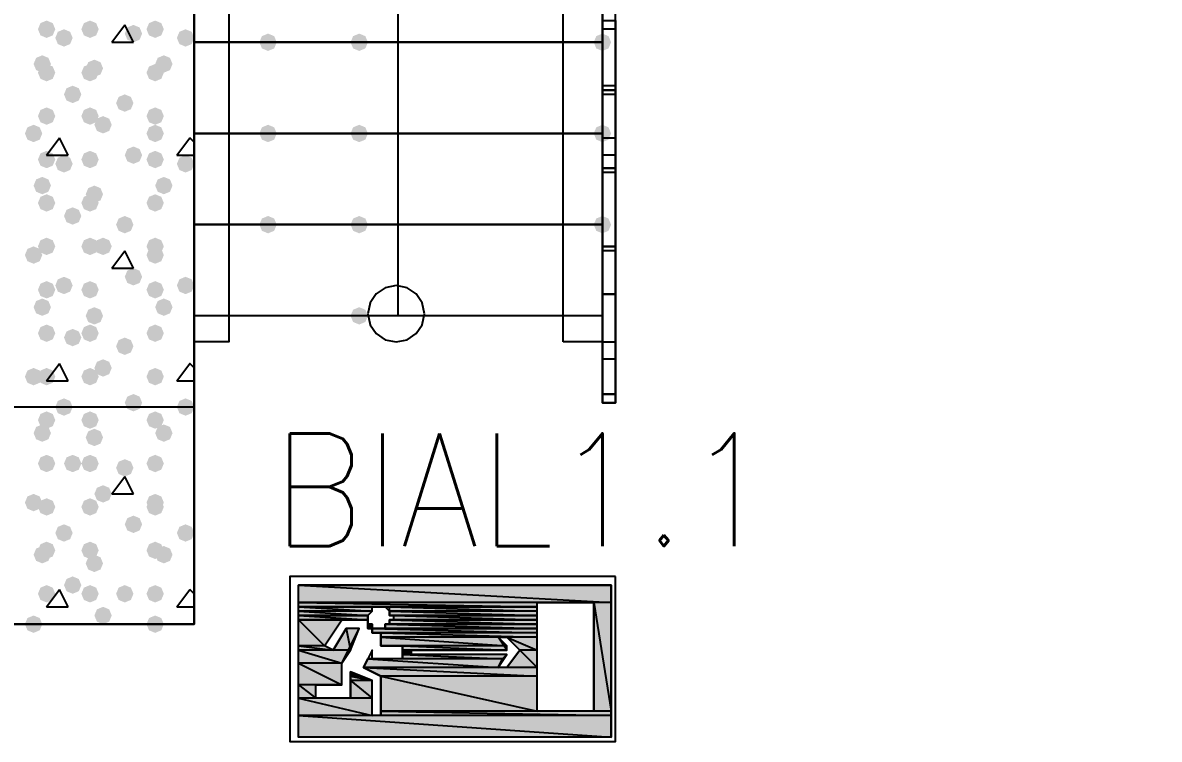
# Model space of a CAD drawing. Header units: millimetres. Extents: x 0 to 420, y 0 to 297.
# Drawn here: x 201.57 to 212.65, y 182.31 to 189.29 of the extents above; entities that cross this region are included whole.
import ezdxf

# ---------------------------------------------------------------- set-up
doc = ezdxf.new("R2010")
doc.units = ezdxf.units.MM
doc.layers.get('0').update_dxf_attribs({"linetype": 'CONTINUOUS'})
doc.styles.get("Standard").update_dxf_attribs({"font": 'STANDARD'})

msp = doc.modelspace()

# ---------------------------------------------------------------- hatches: boundary and pattern name
at = {"true_color": 0x000008}
for points in [[(201.887667, 189.23), (201.862796, 189.170204), (201.803, 189.145333), (201.743204, 189.170204), (201.718333, 189.23), (201.743204, 189.289796), (201.803, 189.314667), (201.862796, 189.289796)], [(202.311, 189.23), (202.286129, 189.170204), (202.226333, 189.145333), (202.166538, 189.170204), (202.141667, 189.23), (202.166537, 189.289796), (202.226333, 189.314667), (202.286129, 189.289796)], [(202.734333, 189.187667), (202.709463, 189.127871), (202.649667, 189.103), (202.589871, 189.127871), (202.565, 189.187667), (202.589871, 189.247462), (202.649667, 189.272333), (202.709462, 189.247463)], [(202.946, 189.23), (202.921129, 189.170204), (202.861333, 189.145333), (202.801538, 189.170204), (202.776667, 189.23), (202.801537, 189.289796), (202.861333, 189.314667), (202.921129, 189.289796)], [(202.057, 189.145333), (202.032129, 189.085537), (201.972333, 189.060667), (201.912537, 189.085537), (201.887667, 189.145333), (201.912537, 189.205129), (201.972333, 189.23), (202.032129, 189.205129)], [(203.242333, 189.145333), (203.217462, 189.085537), (203.157667, 189.060667), (203.097871, 189.085537), (203.073, 189.145333), (203.097871, 189.205129), (203.157667, 189.23), (203.217462, 189.205129)], [(201.845333, 188.891333), (201.820462, 188.831537), (201.760667, 188.806667), (201.700871, 188.831537), (201.676, 188.891333), (201.700871, 188.951129), (201.760667, 188.976), (201.820462, 188.951129)], [(202.353333, 188.849), (202.328463, 188.789204), (202.268667, 188.764333), (202.208871, 188.789204), (202.184, 188.849), (202.208871, 188.908796), (202.268667, 188.933667), (202.328462, 188.908796)], [(203.030667, 188.891333), (203.005796, 188.831537), (202.946, 188.806667), (202.886204, 188.831537), (202.861333, 188.891333), (202.886204, 188.951129), (202.946, 188.976), (203.005796, 188.951129)], [(201.887667, 188.806667), (201.862796, 188.746871), (201.803, 188.722), (201.743204, 188.746871), (201.718333, 188.806667), (201.743204, 188.866462), (201.803, 188.891333), (201.862796, 188.866463)], [(202.311, 188.806667), (202.286129, 188.746871), (202.226333, 188.722), (202.166538, 188.746871), (202.141667, 188.806667), (202.166537, 188.866462), (202.226333, 188.891333), (202.286129, 188.866463)], [(202.946, 188.806667), (202.921129, 188.746871), (202.861333, 188.722), (202.801538, 188.746871), (202.776667, 188.806667), (202.801537, 188.866462), (202.861333, 188.891333), (202.921129, 188.866463)], [(202.141667, 188.595), (202.116796, 188.535204), (202.057, 188.510333), (201.997204, 188.535204), (201.972333, 188.595), (201.997204, 188.654796), (202.057, 188.679667), (202.116796, 188.654796)], [(202.649667, 188.510333), (202.624796, 188.450537), (202.565, 188.425667), (202.505204, 188.450537), (202.480333, 188.510333), (202.505204, 188.570129), (202.565, 188.595), (202.624796, 188.570129)], [(201.887667, 188.383333), (201.862796, 188.323537), (201.803, 188.298667), (201.743204, 188.323537), (201.718333, 188.383333), (201.743204, 188.443129), (201.803, 188.468), (201.862796, 188.443129)], [(202.311, 188.383333), (202.286129, 188.323537), (202.226333, 188.298667), (202.166538, 188.323537), (202.141667, 188.383333), (202.166537, 188.443129), (202.226333, 188.468), (202.286129, 188.443129)], [(202.438, 188.298667), (202.413129, 188.238871), (202.353333, 188.214), (202.293538, 188.238871), (202.268667, 188.298667), (202.293537, 188.358462), (202.353333, 188.383333), (202.413129, 188.358463)], [(202.946, 188.383333), (202.921129, 188.323537), (202.861333, 188.298667), (202.801538, 188.323537), (202.776667, 188.383333), (202.801537, 188.443129), (202.861333, 188.468), (202.921129, 188.443129)], [(201.760667, 188.214), (201.735796, 188.154204), (201.676, 188.129333), (201.616204, 188.154204), (201.591333, 188.214), (201.616204, 188.273796), (201.676, 188.298667), (201.735796, 188.273796)], [(202.946, 188.214), (202.921129, 188.154204), (202.861333, 188.129333), (202.801538, 188.154204), (202.776667, 188.214), (202.801537, 188.273796), (202.861333, 188.298667), (202.921129, 188.273796)], [(201.887667, 187.96), (201.862796, 187.900204), (201.803, 187.875333), (201.743204, 187.900204), (201.718333, 187.96), (201.743204, 188.019796), (201.803, 188.044667), (201.862796, 188.019796)], [(202.311, 187.96), (202.286129, 187.900204), (202.226333, 187.875333), (202.166538, 187.900204), (202.141667, 187.96), (202.166537, 188.019796), (202.226333, 188.044667), (202.286129, 188.019796)], [(202.734333, 188.002333), (202.709463, 187.942537), (202.649667, 187.917667), (202.589871, 187.942537), (202.565, 188.002333), (202.589871, 188.062129), (202.649667, 188.087), (202.709462, 188.062129)], [(202.946, 187.96), (202.921129, 187.900204), (202.861333, 187.875333), (202.801538, 187.900204), (202.776667, 187.96), (202.801537, 188.019796), (202.861333, 188.044667), (202.921129, 188.019796)], [(202.057, 187.917667), (202.032129, 187.857871), (201.972333, 187.833), (201.912537, 187.857871), (201.887667, 187.917667), (201.912537, 187.977462), (201.972333, 188.002333), (202.032129, 187.977463)], [(203.242333, 187.917667), (203.217462, 187.857871), (203.157667, 187.833), (203.097871, 187.857871), (203.073, 187.917667), (203.097871, 187.977462), (203.157667, 188.002333), (203.217462, 187.977463)], [(201.845333, 187.706), (201.820462, 187.646204), (201.760667, 187.621333), (201.700871, 187.646204), (201.676, 187.706), (201.700871, 187.765796), (201.760667, 187.790667), (201.820462, 187.765796)], [(203.030667, 187.706), (203.005796, 187.646204), (202.946, 187.621333), (202.886204, 187.646204), (202.861333, 187.706), (202.886204, 187.765796), (202.946, 187.790667), (203.005796, 187.765796)], [(201.887667, 187.536667), (201.862796, 187.476871), (201.803, 187.452), (201.743204, 187.476871), (201.718333, 187.536667), (201.743204, 187.596462), (201.803, 187.621333), (201.862796, 187.596463)], [(202.311, 187.536667), (202.286129, 187.476871), (202.226333, 187.452), (202.166538, 187.476871), (202.141667, 187.536667), (202.166537, 187.596462), (202.226333, 187.621333), (202.286129, 187.596463)], [(202.353333, 187.621333), (202.328463, 187.561537), (202.268667, 187.536667), (202.208871, 187.561537), (202.184, 187.621333), (202.208871, 187.681129), (202.268667, 187.706), (202.328462, 187.681129)], [(202.946, 187.536667), (202.921129, 187.476871), (202.861333, 187.452), (202.801538, 187.476871), (202.776667, 187.536667), (202.801537, 187.596462), (202.861333, 187.621333), (202.921129, 187.596463)], [(202.141667, 187.409667), (202.116796, 187.349871), (202.057, 187.325), (201.997204, 187.349871), (201.972333, 187.409667), (201.997204, 187.469462), (202.057, 187.494333), (202.116796, 187.469463)], [(202.649667, 187.325), (202.624796, 187.265204), (202.565, 187.240333), (202.505204, 187.265204), (202.480333, 187.325), (202.505204, 187.384796), (202.565, 187.409667), (202.624796, 187.384796)], [(201.887667, 187.113333), (201.862796, 187.053537), (201.803, 187.028667), (201.743204, 187.053537), (201.718333, 187.113333), (201.743204, 187.173129), (201.803, 187.198), (201.862796, 187.173129)], [(202.311, 187.113333), (202.286129, 187.053537), (202.226333, 187.028667), (202.166538, 187.053537), (202.141667, 187.113333), (202.166537, 187.173129), (202.226333, 187.198), (202.286129, 187.173129)], [(202.438, 187.113333), (202.413129, 187.053537), (202.353333, 187.028667), (202.293538, 187.053537), (202.268667, 187.113333), (202.293537, 187.173129), (202.353333, 187.198), (202.413129, 187.173129)], [(202.946, 187.113333), (202.921129, 187.053537), (202.861333, 187.028667), (202.801538, 187.053537), (202.776667, 187.113333), (202.801537, 187.173129), (202.861333, 187.198), (202.921129, 187.173129)], [(201.760667, 187.028667), (201.735796, 186.968871), (201.676, 186.944), (201.616204, 186.968871), (201.591333, 187.028667), (201.616204, 187.088462), (201.676, 187.113333), (201.735796, 187.088463)], [(202.946, 187.028667), (202.921129, 186.968871), (202.861333, 186.944), (202.801538, 186.968871), (202.776667, 187.028667), (202.801537, 187.088462), (202.861333, 187.113333), (202.921129, 187.088463)], [(202.734333, 186.817), (202.709463, 186.757204), (202.649667, 186.732333), (202.589871, 186.757204), (202.565, 186.817), (202.589871, 186.876796), (202.649667, 186.901667), (202.709462, 186.876796)], [(201.887667, 186.69), (201.862796, 186.630204), (201.803, 186.605333), (201.743204, 186.630204), (201.718333, 186.69), (201.743204, 186.749796), (201.803, 186.774667), (201.862796, 186.749796)], [(202.057, 186.732333), (202.032129, 186.672537), (201.972333, 186.647667), (201.912537, 186.672537), (201.887667, 186.732333), (201.912537, 186.792129), (201.972333, 186.817), (202.032129, 186.792129)], [(202.311, 186.69), (202.286129, 186.630204), (202.226333, 186.605333), (202.166538, 186.630204), (202.141667, 186.69), (202.166537, 186.749796), (202.226333, 186.774667), (202.286129, 186.749796)], [(202.946, 186.69), (202.921129, 186.630204), (202.861333, 186.605333), (202.801538, 186.630204), (202.776667, 186.69), (202.801537, 186.749796), (202.861333, 186.774667), (202.921129, 186.749796)], [(203.242333, 186.732333), (203.217462, 186.672537), (203.157667, 186.647667), (203.097871, 186.672537), (203.073, 186.732333), (203.097871, 186.792129), (203.157667, 186.817), (203.217462, 186.792129)], [(201.845333, 186.520667), (201.820462, 186.460871), (201.760667, 186.436), (201.700871, 186.460871), (201.676, 186.520667), (201.700871, 186.580462), (201.760667, 186.605333), (201.820462, 186.580463)], [(203.030667, 186.520667), (203.005796, 186.460871), (202.946, 186.436), (202.886204, 186.460871), (202.861333, 186.520667), (202.886204, 186.580462), (202.946, 186.605333), (203.005796, 186.580463)], [(202.353333, 186.436), (202.328463, 186.376204), (202.268667, 186.351333), (202.208871, 186.376204), (202.184, 186.436), (202.208871, 186.495796), (202.268667, 186.520667), (202.328462, 186.495796)], [(201.887667, 186.266667), (201.862796, 186.206871), (201.803, 186.182), (201.743204, 186.206871), (201.718333, 186.266667), (201.743204, 186.326462), (201.803, 186.351333), (201.862796, 186.326463)], [(202.141667, 186.224333), (202.116796, 186.164537), (202.057, 186.139667), (201.997204, 186.164537), (201.972333, 186.224333), (201.997204, 186.284129), (202.057, 186.309), (202.116796, 186.284129)], [(202.311, 186.266667), (202.286129, 186.206871), (202.226333, 186.182), (202.166538, 186.206871), (202.141667, 186.266667), (202.166537, 186.326462), (202.226333, 186.351333), (202.286129, 186.326463)], [(202.946, 186.266667), (202.921129, 186.206871), (202.861333, 186.182), (202.801538, 186.206871), (202.776667, 186.266667), (202.801537, 186.326462), (202.861333, 186.351333), (202.921129, 186.326463)], [(202.649667, 186.139667), (202.624796, 186.079871), (202.565, 186.055), (202.505204, 186.079871), (202.480333, 186.139667), (202.505204, 186.199462), (202.565, 186.224333), (202.624796, 186.199463)], [(202.438, 185.928), (202.413129, 185.868204), (202.353333, 185.843333), (202.293538, 185.868204), (202.268667, 185.928), (202.293537, 185.987796), (202.353333, 186.012667), (202.413129, 185.987796)], [(201.760667, 185.843333), (201.735796, 185.783537), (201.676, 185.758667), (201.616204, 185.783537), (201.591333, 185.843333), (201.616204, 185.903129), (201.676, 185.928), (201.735796, 185.903129)], [(201.887667, 185.843333), (201.862796, 185.783537), (201.803, 185.758667), (201.743204, 185.783537), (201.718333, 185.843333), (201.743204, 185.903129), (201.803, 185.928), (201.862796, 185.903129)], [(202.311, 185.843333), (202.286129, 185.783537), (202.226333, 185.758667), (202.166538, 185.783537), (202.141667, 185.843333), (202.166537, 185.903129), (202.226333, 185.928), (202.286129, 185.903129)], [(202.946, 185.843333), (202.921129, 185.783537), (202.861333, 185.758667), (202.801538, 185.783537), (202.776667, 185.843333), (202.801537, 185.903129), (202.861333, 185.928), (202.921129, 185.903129)], [(202.946, 185.843333), (202.921129, 185.783537), (202.861333, 185.758667), (202.801538, 185.783537), (202.776667, 185.843333), (202.801537, 185.903129), (202.861333, 185.928), (202.921129, 185.903129)], [(202.734333, 185.589333), (202.709463, 185.529538), (202.649667, 185.504667), (202.589871, 185.529538), (202.565, 185.589333), (202.589871, 185.649129), (202.649667, 185.674), (202.709462, 185.649129)]]:
    msp.add_hatch(color=0, dxfattribs=at).paths.add_polyline_path(points, flags=0)
at = {"true_color": 0x0000fe}
for points in [[(204.046667, 189.103), (204.021796, 189.043204), (203.962, 189.018333), (203.902204, 189.043204), (203.877333, 189.103), (203.902204, 189.162796), (203.962, 189.187667), (204.021796, 189.162796)], [(204.935667, 189.103), (204.910796, 189.043204), (204.851, 189.018333), (204.791204, 189.043204), (204.766333, 189.103), (204.791204, 189.162796), (204.851, 189.187667), (204.910796, 189.162796)], [(207.306333, 189.103), (207.281462, 189.043204), (207.221667, 189.018333), (207.161871, 189.043204), (207.137, 189.103), (207.161871, 189.162796), (207.221667, 189.187667), (207.281462, 189.162796)], [(204.046667, 188.214), (204.021796, 188.154204), (203.962, 188.129333), (203.902204, 188.154204), (203.877333, 188.214), (203.902204, 188.273796), (203.962, 188.298667), (204.021796, 188.273796)], [(204.935667, 188.214), (204.910796, 188.154204), (204.851, 188.129333), (204.791204, 188.154204), (204.766333, 188.214), (204.791204, 188.273796), (204.851, 188.298667), (204.910796, 188.273796)], [(207.306333, 188.214), (207.281462, 188.154204), (207.221667, 188.129333), (207.161871, 188.154204), (207.137, 188.214), (207.161871, 188.273796), (207.221667, 188.298667), (207.281462, 188.273796)], [(204.046667, 187.325), (204.021796, 187.265204), (203.962, 187.240333), (203.902204, 187.265204), (203.877333, 187.325), (203.902204, 187.384796), (203.962, 187.409667), (204.021796, 187.384796)], [(204.935667, 187.325), (204.910796, 187.265204), (204.851, 187.240333), (204.791204, 187.265204), (204.766333, 187.325), (204.791204, 187.384796), (204.851, 187.409667), (204.910796, 187.384796)], [(207.306333, 187.325), (207.281462, 187.265204), (207.221667, 187.240333), (207.161871, 187.265204), (207.137, 187.325), (207.161871, 187.384796), (207.221667, 187.409667), (207.281462, 187.384796)], [(204.935667, 186.436), (204.910796, 186.376204), (204.851, 186.351333), (204.791204, 186.376204), (204.766333, 186.436), (204.791204, 186.495796), (204.851, 186.520667), (204.910796, 186.495796)]]:
    msp.add_hatch(color=0, dxfattribs=at).paths.add_polyline_path(points, flags=0)
at = {"true_color": 0x000007}
for points in [[(202.057, 185.547), (202.032129, 185.487204), (201.972333, 185.462333), (201.912537, 185.487204), (201.887667, 185.547), (201.912537, 185.606796), (201.972333, 185.631667), (202.032129, 185.606796)], [(203.242333, 185.547), (203.217462, 185.487204), (203.157667, 185.462333), (203.097871, 185.487204), (203.073, 185.547), (203.097871, 185.606796), (203.157667, 185.631667), (203.217462, 185.606796)], [(201.887667, 185.42), (201.862796, 185.360204), (201.803, 185.335333), (201.743204, 185.360204), (201.718333, 185.42), (201.743204, 185.479796), (201.803, 185.504667), (201.862796, 185.479796)], [(202.311, 185.42), (202.286129, 185.360204), (202.226333, 185.335333), (202.166538, 185.360204), (202.141667, 185.42), (202.166537, 185.479796), (202.226333, 185.504667), (202.286129, 185.479796)], [(202.946, 185.42), (202.921129, 185.360204), (202.861333, 185.335333), (202.801538, 185.360204), (202.776667, 185.42), (202.801537, 185.479796), (202.861333, 185.504667), (202.921129, 185.479796)], [(201.845333, 185.293), (201.820462, 185.233204), (201.760667, 185.208333), (201.700871, 185.233204), (201.676, 185.293), (201.700871, 185.352796), (201.760667, 185.377667), (201.820462, 185.352796)], [(202.353333, 185.250667), (202.328463, 185.190871), (202.268667, 185.166), (202.208871, 185.190871), (202.184, 185.250667), (202.208871, 185.310462), (202.268667, 185.335333), (202.328462, 185.310463)], [(203.030667, 185.293), (203.005796, 185.233204), (202.946, 185.208333), (202.886204, 185.233204), (202.861333, 185.293), (202.886204, 185.352796), (202.946, 185.377667), (203.005796, 185.352796)], [(201.887667, 184.996667), (201.862796, 184.936871), (201.803, 184.912), (201.743204, 184.936871), (201.718333, 184.996667), (201.743204, 185.056462), (201.803, 185.081333), (201.862796, 185.056463)], [(202.141667, 184.996667), (202.116796, 184.936871), (202.057, 184.912), (201.997204, 184.936871), (201.972333, 184.996667), (201.997204, 185.056462), (202.057, 185.081333), (202.116796, 185.056463)], [(202.311, 184.996667), (202.286129, 184.936871), (202.226333, 184.912), (202.166538, 184.936871), (202.141667, 184.996667), (202.166537, 185.056462), (202.226333, 185.081333), (202.286129, 185.056463)], [(202.946, 184.996667), (202.921129, 184.936871), (202.861333, 184.912), (202.801538, 184.936871), (202.776667, 184.996667), (202.801537, 185.056462), (202.861333, 185.081333), (202.921129, 185.056463)], [(202.649667, 184.954333), (202.624796, 184.894537), (202.565, 184.869667), (202.505204, 184.894537), (202.480333, 184.954333), (202.505204, 185.014129), (202.565, 185.039), (202.624796, 185.014129)], [(202.438, 184.700333), (202.413129, 184.640537), (202.353333, 184.615667), (202.293538, 184.640537), (202.268667, 184.700333), (202.293537, 184.760129), (202.353333, 184.785), (202.413129, 184.760129)], [(201.760667, 184.615667), (201.735796, 184.555871), (201.676, 184.531), (201.616204, 184.555871), (201.591333, 184.615667), (201.616204, 184.675462), (201.676, 184.700333), (201.735796, 184.675463)], [(201.887667, 184.573333), (201.862796, 184.513537), (201.803, 184.488667), (201.743204, 184.513537), (201.718333, 184.573333), (201.743204, 184.633129), (201.803, 184.658), (201.862796, 184.633129)], [(202.311, 184.573333), (202.286129, 184.513537), (202.226333, 184.488667), (202.166538, 184.513537), (202.141667, 184.573333), (202.166537, 184.633129), (202.226333, 184.658), (202.286129, 184.633129)], [(202.946, 184.615667), (202.921129, 184.555871), (202.861333, 184.531), (202.801538, 184.555871), (202.776667, 184.615667), (202.801537, 184.675462), (202.861333, 184.700333), (202.921129, 184.675463)], [(202.946, 184.573333), (202.921129, 184.513537), (202.861333, 184.488667), (202.801538, 184.513537), (202.776667, 184.573333), (202.801537, 184.633129), (202.861333, 184.658), (202.921129, 184.633129)], [(202.057, 184.319333), (202.032129, 184.259537), (201.972333, 184.234667), (201.912537, 184.259537), (201.887667, 184.319333), (201.912537, 184.379129), (201.972333, 184.404), (202.032129, 184.379129)], [(202.734333, 184.404), (202.709463, 184.344204), (202.649667, 184.319333), (202.589871, 184.344204), (202.565, 184.404), (202.589871, 184.463796), (202.649667, 184.488667), (202.709462, 184.463796)], [(203.242333, 184.319333), (203.217462, 184.259537), (203.157667, 184.234667), (203.097871, 184.259537), (203.073, 184.319333), (203.097871, 184.379129), (203.157667, 184.404), (203.217462, 184.379129)], [(201.845333, 184.107667), (201.820462, 184.047871), (201.760667, 184.023), (201.700871, 184.047871), (201.676, 184.107667), (201.700871, 184.167462), (201.760667, 184.192333), (201.820462, 184.167463)], [(201.887667, 184.15), (201.862796, 184.090204), (201.803, 184.065333), (201.743204, 184.090204), (201.718333, 184.15), (201.743204, 184.209796), (201.803, 184.234667), (201.862796, 184.209796)], [(202.311, 184.15), (202.286129, 184.090204), (202.226333, 184.065333), (202.166538, 184.090204), (202.141667, 184.15), (202.166537, 184.209796), (202.226333, 184.234667), (202.286129, 184.209796)], [(202.946, 184.15), (202.921129, 184.090204), (202.861333, 184.065333), (202.801538, 184.090204), (202.776667, 184.15), (202.801537, 184.209796), (202.861333, 184.234667), (202.921129, 184.209796)], [(203.030667, 184.107667), (203.005796, 184.047871), (202.946, 184.023), (202.886204, 184.047871), (202.861333, 184.107667), (202.886204, 184.167462), (202.946, 184.192333), (203.005796, 184.167463)], [(202.353333, 184.023), (202.328463, 183.963204), (202.268667, 183.938333), (202.208871, 183.963204), (202.184, 184.023), (202.208871, 184.082796), (202.268667, 184.107667), (202.328462, 184.082796)], [(202.141667, 183.811333), (202.116796, 183.751537), (202.057, 183.726667), (201.997204, 183.751537), (201.972333, 183.811333), (201.997204, 183.871129), (202.057, 183.896), (202.116796, 183.871129)], [(201.887667, 183.726667), (201.862796, 183.666871), (201.803, 183.642), (201.743204, 183.666871), (201.718333, 183.726667), (201.743204, 183.786462), (201.803, 183.811333), (201.862796, 183.786463)], [(202.311, 183.726667), (202.286129, 183.666871), (202.226333, 183.642), (202.166538, 183.666871), (202.141667, 183.726667), (202.166537, 183.786462), (202.226333, 183.811333), (202.286129, 183.786463)], [(202.649667, 183.726667), (202.624796, 183.666871), (202.565, 183.642), (202.505204, 183.666871), (202.480333, 183.726667), (202.505204, 183.786462), (202.565, 183.811333), (202.624796, 183.786463)], [(202.946, 183.726667), (202.921129, 183.666871), (202.861333, 183.642), (202.801538, 183.666871), (202.776667, 183.726667), (202.801537, 183.786462), (202.861333, 183.811333), (202.921129, 183.786463)], [(201.760667, 183.430333), (201.735796, 183.370537), (201.676, 183.345667), (201.616204, 183.370537), (201.591333, 183.430333), (201.616204, 183.490129), (201.676, 183.515), (201.735796, 183.490129)], [(202.438, 183.515), (202.413129, 183.455204), (202.353333, 183.430333), (202.293538, 183.455204), (202.268667, 183.515), (202.293537, 183.574796), (202.353333, 183.599667), (202.413129, 183.574796)], [(202.946, 183.430333), (202.921129, 183.370537), (202.861333, 183.345667), (202.801538, 183.370537), (202.776667, 183.430333), (202.801537, 183.490129), (202.861333, 183.515), (202.921129, 183.490129)]]:
    msp.add_hatch(color=0, dxfattribs=at).paths.add_polyline_path(points, flags=0)
at = {"true_color": 0x000052}
h = msp.add_hatch(color=0, dxfattribs=at)
h.paths.add_polyline_path([(207.306334, 183.811333), (204.258334, 183.811333), (207.306334, 183.641999)], flags=0)
h.paths.add_polyline_path([(204.258334, 183.811333), (207.306334, 183.641999), (204.258334, 183.641999)], flags=0)
h = msp.add_hatch(color=0, dxfattribs=at)
h.paths.add_polyline_path([(206.586668, 183.641999), (204.258334, 183.641999), (206.586668, 183.599666)], flags=0)
h.paths.add_polyline_path([(204.258334, 183.641999), (206.586668, 183.599666), (204.258334, 183.599666)], flags=0)
h = msp.add_hatch(color=0, dxfattribs=at)
h.paths.add_polyline_path([(207.306334, 183.641999), (207.137001, 183.641999), (207.306334, 182.583666)], flags=0)
h.paths.add_polyline_path([(207.137001, 183.641999), (207.306334, 182.583666), (207.137001, 182.583666)], flags=0)
h = msp.add_hatch(color=0, dxfattribs=at)
h.paths.add_polyline_path([(204.258334, 183.599666), (205.062668, 183.599666)], flags=0)
h.paths.add_polyline_path([(205.062668, 183.599666), (204.258334, 183.599666)], flags=0)
h = msp.add_hatch(color=0, dxfattribs=at)
h.paths.add_polyline_path([(204.978001, 183.599666), (204.258334, 183.599666)], flags=0)
h.paths.add_polyline_path([(204.978001, 183.599666), (204.258334, 183.599666), (205.020334, 183.599666)], flags=0)
h = msp.add_hatch(color=0, dxfattribs=at)
h.paths.add_polyline_path([(204.978001, 183.599666), (204.258334, 183.599666), (204.978001, 183.557333)], flags=0)
h.paths.add_polyline_path([(204.258334, 183.599666), (204.978001, 183.557333), (204.258334, 183.557333)], flags=0)
h = msp.add_hatch(color=0, dxfattribs=at)
h.paths.add_polyline_path([(204.978001, 183.557333), (204.258334, 183.557333), (204.935668, 183.514999)], flags=0)
h.paths.add_polyline_path([(204.258334, 183.557333), (204.935668, 183.514999), (204.258334, 183.514999)], flags=0)
h = msp.add_hatch(color=0, dxfattribs=at)
h.paths.add_polyline_path([(204.258334, 183.514999), (204.935668, 183.514999)], flags=0)
h.paths.add_polyline_path([(204.935668, 183.514999), (204.258334, 183.514999)], flags=0)
h = msp.add_hatch(color=0, dxfattribs=at)
h.paths.add_polyline_path([(204.935668, 183.514999), (204.258334, 183.514999), (204.935668, 183.472666)], flags=0)
h.paths.add_polyline_path([(204.258334, 183.514999), (204.935668, 183.472666), (204.258334, 183.472666)], flags=0)
for points in [[(204.935668, 183.514999), (204.935668, 183.472666)], [(205.062668, 183.599666), (205.105001, 183.599666)], [(205.147334, 183.557333), (205.147334, 183.514999)], [(204.978001, 183.430333), (204.978001, 183.387999)], [(205.062668, 183.387999), (205.020334, 183.387999)], [(205.105001, 183.387999), (205.062668, 183.387999)], [(205.105001, 183.430333), (205.105001, 183.387999)], [(205.147334, 183.472666), (205.147334, 183.430333)], [(204.766334, 182.964666), (204.851001, 182.922333), (204.766334, 182.922333)]]:
    msp.add_hatch(color=0, dxfattribs=at).paths.add_polyline_path(points, flags=0)
h = msp.add_hatch(color=0, dxfattribs=at)
h.paths.add_polyline_path([(205.020334, 183.599666), (204.978001, 183.599666)], flags=0)
h.paths.add_polyline_path([(204.978001, 183.599666), (205.020334, 183.599666)], flags=0)
h = msp.add_hatch(color=0, dxfattribs=at)
h.paths.add_polyline_path([(205.062668, 183.599666), (206.586668, 183.599666)], flags=0)
h.paths.add_polyline_path([(206.586668, 183.599666), (205.062668, 183.599666)], flags=0)
h = msp.add_hatch(color=0, dxfattribs=at)
h.paths.add_polyline_path([(205.062668, 183.599666), (206.586668, 183.599666)], flags=0)
h.paths.add_polyline_path([(206.586668, 183.599666), (205.062668, 183.599666)], flags=0)
h = msp.add_hatch(color=0, dxfattribs=at)
h.paths.add_polyline_path([(205.105001, 183.599666), (206.586668, 183.599666)], flags=0)
h.paths.add_polyline_path([(206.586668, 183.599666), (205.105001, 183.599666)], flags=0)
h = msp.add_hatch(color=0, dxfattribs=at)
h.paths.add_polyline_path([(206.586668, 183.599666), (205.147334, 183.599666), (206.586668, 183.557333)], flags=0)
h.paths.add_polyline_path([(205.147334, 183.599666), (206.586668, 183.557333), (205.147334, 183.557333)], flags=0)
h = msp.add_hatch(color=0, dxfattribs=at)
h.paths.add_polyline_path([(206.586668, 183.557333), (205.147334, 183.557333), (206.586668, 183.514999)], flags=0)
h.paths.add_polyline_path([(205.147334, 183.557333), (206.586668, 183.514999), (205.147334, 183.514999)], flags=0)
h = msp.add_hatch(color=0, dxfattribs=at)
h.paths.add_polyline_path([(205.147334, 183.514999), (206.586668, 183.514999)], flags=0)
h.paths.add_polyline_path([(206.586668, 183.514999), (205.147334, 183.514999)], flags=0)
h = msp.add_hatch(color=0, dxfattribs=at)
h.paths.add_polyline_path([(206.586668, 183.514999), (205.147334, 183.514999)], flags=0)
h.paths.add_polyline_path([(205.147334, 183.514999), (206.586668, 183.514999), (205.189668, 183.514999)], flags=0)
h = msp.add_hatch(color=0, dxfattribs=at)
h.paths.add_polyline_path([(206.586668, 183.514999), (205.189668, 183.514999), (206.586668, 183.472666)], flags=0)
h.paths.add_polyline_path([(205.189668, 183.514999), (206.586668, 183.472666), (205.189668, 183.472666)], flags=0)
h = msp.add_hatch(color=0, dxfattribs=at)
h.paths.add_polyline_path([(204.258334, 183.472666), (204.935668, 183.472666)], flags=0)
h.paths.add_polyline_path([(204.935668, 183.472666), (204.258334, 183.472666)], flags=0)
h = msp.add_hatch(color=0, dxfattribs=at)
h.paths.add_polyline_path([(204.681668, 183.472666), (204.258334, 183.472666), (204.512334, 183.218666)], flags=0)
h.paths.add_polyline_path([(204.258334, 183.472666), (204.512334, 183.218666), (204.258334, 183.218666)], flags=0)
h = msp.add_hatch(color=0, dxfattribs=at)
h.paths.add_polyline_path([(204.851001, 183.387999), (204.724001, 183.387999), (204.766334, 183.176333)], flags=0)
h.paths.add_polyline_path([(204.724001, 183.387999), (204.766334, 183.176333), (204.597001, 183.176333)], flags=0)
h = msp.add_hatch(color=0, dxfattribs=at)
h.paths.add_polyline_path([(204.935668, 183.430333), (204.978001, 183.430333)], flags=0)
h.paths.add_polyline_path([(204.978001, 183.430333), (204.935668, 183.430333)], flags=0)
h = msp.add_hatch(color=0, dxfattribs=at)
h.paths.add_polyline_path([(204.978001, 183.430333), (204.935668, 183.430333), (204.978001, 183.387999)], flags=0)
h.paths.add_polyline_path([(204.935668, 183.430333), (204.978001, 183.387999), (204.935668, 183.387999)], flags=0)
h = msp.add_hatch(color=0, dxfattribs=at)
h.paths.add_polyline_path([(204.935668, 183.387999), (204.978001, 183.387999)], flags=0)
h.paths.add_polyline_path([(204.978001, 183.387999), (204.935668, 183.387999)], flags=0)
h = msp.add_hatch(color=0, dxfattribs=at)
h.paths.add_polyline_path([(205.020334, 183.387999), (204.935668, 183.387999)], flags=0)
h.paths.add_polyline_path([(204.935668, 183.387999), (205.020334, 183.387999), (204.978001, 183.387999)], flags=0)
h = msp.add_hatch(color=0, dxfattribs=at)
h.paths.add_polyline_path([(204.978001, 183.387999), (205.020334, 183.387999)], flags=0)
h.paths.add_polyline_path([(205.020334, 183.387999), (204.978001, 183.387999)], flags=0)
h = msp.add_hatch(color=0, dxfattribs=at)
h.paths.add_polyline_path([(206.586668, 183.387999), (204.978001, 183.387999), (206.586668, 183.345666)], flags=0)
h.paths.add_polyline_path([(204.978001, 183.387999), (206.586668, 183.345666), (204.978001, 183.345666)], flags=0)
h = msp.add_hatch(color=0, dxfattribs=at)
h.paths.add_polyline_path([(206.586668, 183.387999), (205.105001, 183.387999)], flags=0)
h.paths.add_polyline_path([(205.105001, 183.387999), (206.586668, 183.387999), (205.062668, 183.387999)], flags=0)
h = msp.add_hatch(color=0, dxfattribs=at)
h.paths.add_polyline_path([(206.586668, 183.430333), (205.147334, 183.430333)], flags=0)
h.paths.add_polyline_path([(205.147334, 183.430333), (206.586668, 183.430333), (205.105001, 183.430333)], flags=0)
h = msp.add_hatch(color=0, dxfattribs=at)
h.paths.add_polyline_path([(206.586668, 183.430333), (205.105001, 183.430333), (206.586668, 183.387999)], flags=0)
h.paths.add_polyline_path([(205.105001, 183.430333), (206.586668, 183.387999), (205.105001, 183.387999)], flags=0)
h = msp.add_hatch(color=0, dxfattribs=at)
h.paths.add_polyline_path([(205.105001, 183.387999), (206.586668, 183.387999)], flags=0)
h.paths.add_polyline_path([(206.586668, 183.387999), (205.105001, 183.387999)], flags=0)
h = msp.add_hatch(color=0, dxfattribs=at)
h.paths.add_polyline_path([(206.586668, 183.472666), (205.147334, 183.472666)], flags=0)
h.paths.add_polyline_path([(205.147334, 183.472666), (206.586668, 183.472666), (205.189668, 183.472666)], flags=0)
h = msp.add_hatch(color=0, dxfattribs=at)
h.paths.add_polyline_path([(206.586668, 183.472666), (205.189668, 183.472666)], flags=0)
h.paths.add_polyline_path([(205.189668, 183.472666), (206.586668, 183.472666), (205.147334, 183.472666)], flags=0)
h = msp.add_hatch(color=0, dxfattribs=at)
h.paths.add_polyline_path([(205.147334, 183.472666), (206.586668, 183.472666)], flags=0)
h.paths.add_polyline_path([(206.586668, 183.472666), (205.147334, 183.472666)], flags=0)
h = msp.add_hatch(color=0, dxfattribs=at)
h.paths.add_polyline_path([(206.586668, 183.472666), (205.147334, 183.472666), (206.586668, 183.430333)], flags=0)
h.paths.add_polyline_path([(205.147334, 183.472666), (206.586668, 183.430333), (205.147334, 183.430333)], flags=0)
h = msp.add_hatch(color=0, dxfattribs=at)
h.paths.add_polyline_path([(205.147334, 183.430333), (206.586668, 183.430333)], flags=0)
h.paths.add_polyline_path([(206.586668, 183.430333), (205.147334, 183.430333)], flags=0)
h = msp.add_hatch(color=0, dxfattribs=at)
h.paths.add_polyline_path([(205.147334, 183.430333), (206.586668, 183.430333)], flags=0)
h.paths.add_polyline_path([(206.586668, 183.430333), (205.147334, 183.430333)], flags=0)
h = msp.add_hatch(color=0, dxfattribs=at)
h.paths.add_polyline_path([(206.586668, 183.345666), (205.062668, 183.345666), (206.586668, 183.303333)], flags=0)
h.paths.add_polyline_path([(205.062668, 183.345666), (206.586668, 183.303333), (205.062668, 183.303333)], flags=0)
h = msp.add_hatch(color=0, dxfattribs=at)
h.paths.add_polyline_path([(206.205668, 183.303333), (205.062668, 183.303333), (206.290334, 183.218666)], flags=0)
h.paths.add_polyline_path([(205.062668, 183.303333), (206.290334, 183.218666), (205.062668, 183.218666)], flags=0)
h = msp.add_hatch(color=0, dxfattribs=at)
h.paths.add_polyline_path([(206.586668, 183.303333), (206.290334, 183.303333), (206.586668, 183.176333)], flags=0)
h.paths.add_polyline_path([(206.290334, 183.303333), (206.586668, 183.176333), (206.417334, 183.176333)], flags=0)
h = msp.add_hatch(color=0, dxfattribs=at)
h.paths.add_polyline_path([(204.512334, 183.218666), (204.258334, 183.218666), (204.597001, 183.176333)], flags=0)
h.paths.add_polyline_path([(204.258334, 183.218666), (204.597001, 183.176333), (204.258334, 183.176333)], flags=0)
h = msp.add_hatch(color=0, dxfattribs=at)
h.paths.add_polyline_path([(204.766334, 183.176333), (204.258334, 183.176333), (204.681668, 183.049333)], flags=0)
h.paths.add_polyline_path([(204.258334, 183.176333), (204.681668, 183.049333), (204.258334, 183.049333)], flags=0)
h = msp.add_hatch(color=0, dxfattribs=at)
h.paths.add_polyline_path([(206.290334, 183.218666), (205.274334, 183.218666), (206.290334, 183.176333)], flags=0)
h.paths.add_polyline_path([(205.274334, 183.218666), (206.290334, 183.176333), (205.274334, 183.176333)], flags=0)
h = msp.add_hatch(color=0, dxfattribs=at)
h.paths.add_polyline_path([(205.359001, 183.176333), (205.274334, 183.176333), (205.359001, 183.133999)], flags=0)
h.paths.add_polyline_path([(205.274334, 183.176333), (205.359001, 183.133999), (205.274334, 183.133999)], flags=0)
h = msp.add_hatch(color=0, dxfattribs=at)
h.paths.add_polyline_path([(206.586668, 183.176333), (206.417334, 183.176333), (206.586668, 183.006999)], flags=0)
h.paths.add_polyline_path([(206.417334, 183.176333), (206.586668, 183.006999), (206.290334, 183.006999)], flags=0)
h = msp.add_hatch(color=0, dxfattribs=at)
h.paths.add_polyline_path([(206.248001, 183.091666), (204.935668, 183.091666), (206.205668, 183.006999)], flags=0)
h.paths.add_polyline_path([(204.935668, 183.091666), (206.205668, 183.006999), (204.893334, 183.006999)], flags=0)
h = msp.add_hatch(color=0, dxfattribs=at)
h.paths.add_polyline_path([(206.290334, 183.133999), (205.274334, 183.133999), (206.248001, 183.091666)], flags=0)
h.paths.add_polyline_path([(205.274334, 183.133999), (206.248001, 183.091666), (205.274334, 183.091666)], flags=0)
h = msp.add_hatch(color=0, dxfattribs=at)
h.paths.add_polyline_path([(204.681668, 183.049333), (204.258334, 183.049333), (204.681668, 182.837666)], flags=0)
h.paths.add_polyline_path([(204.258334, 183.049333), (204.681668, 182.837666), (204.258334, 182.837666)], flags=0)
h = msp.add_hatch(color=0, dxfattribs=at)
h.paths.add_polyline_path([(206.586668, 183.006999), (204.893334, 183.006999), (206.586668, 182.922333)], flags=0)
h.paths.add_polyline_path([(204.893334, 183.006999), (206.586668, 182.922333), (205.062668, 182.922333)], flags=0)
h = msp.add_hatch(color=0, dxfattribs=at)
h.paths.add_polyline_path([(204.427668, 182.837666), (204.258334, 182.837666), (204.427668, 182.710666)], flags=0)
h.paths.add_polyline_path([(204.258334, 182.837666), (204.427668, 182.710666), (204.258334, 182.710666)], flags=0)
h = msp.add_hatch(color=0, dxfattribs=at)
h.paths.add_polyline_path([(204.851001, 182.922333), (204.766334, 182.922333), (204.978001, 182.879999)], flags=0)
h.paths.add_polyline_path([(204.766334, 182.922333), (204.978001, 182.879999), (204.766334, 182.879999)], flags=0)
h = msp.add_hatch(color=0, dxfattribs=at)
h.paths.add_polyline_path([(204.978001, 182.879999), (204.766334, 182.879999), (204.978001, 182.710666)], flags=0)
h.paths.add_polyline_path([(204.766334, 182.879999), (204.978001, 182.710666), (204.766334, 182.710666)], flags=0)
h = msp.add_hatch(color=0, dxfattribs=at)
h.paths.add_polyline_path([(206.586668, 182.922333), (205.062668, 182.922333), (206.586668, 182.583666)], flags=0)
h.paths.add_polyline_path([(205.062668, 182.922333), (206.586668, 182.583666), (205.062668, 182.583666)], flags=0)
h = msp.add_hatch(color=0, dxfattribs=at)
h.paths.add_polyline_path([(204.978001, 182.710666), (204.258334, 182.710666), (204.978001, 182.541333)], flags=0)
h.paths.add_polyline_path([(204.258334, 182.710666), (204.978001, 182.541333), (204.258334, 182.541333)], flags=0)
h = msp.add_hatch(color=0, dxfattribs=at)
h.paths.add_polyline_path([(207.306334, 182.541333), (204.258334, 182.541333), (207.306334, 182.329666)], flags=0)
h.paths.add_polyline_path([(204.258334, 182.541333), (207.306334, 182.329666), (204.258334, 182.329666)], flags=0)
h = msp.add_hatch(color=0, dxfattribs=at)
h.paths.add_polyline_path([(207.306334, 182.583666), (205.062668, 182.583666), (207.306334, 182.541333)], flags=0)
h.paths.add_polyline_path([(205.062668, 182.583666), (207.306334, 182.541333), (205.062668, 182.541333)], flags=0)

# ---------------------------------------------------------------- linework, layer by layer
at = {"color": 0, "true_color": 0x0000fd}
msp.add_lwpolyline([(40.767, 164.380333), (384.767667, 164.380333), (384.767667, 183.430333), (222.292333, 183.430333), (222.292333, 204.639333), (203.242333, 204.639333), (203.242333, 183.430333), (40.767, 183.430333)], close=True, dxfattribs=at)
at = {"color": 0, "true_color": 0x000007}
for points in [[(203.242333, 185.547), (203.242333, 204.639333)], [(205.232, 186.436), (205.232, 187.325), (205.232, 195.283667), (205.232, 196.130333), (206.078667, 195.283667)], [(207.221667, 195.326), (207.221667, 185.589333), (207.348667, 185.589333), (207.348667, 195.326)], [(207.221667, 189.103), (207.221667, 189.949667)], [(207.221667, 186.182), (207.221667, 189.23), (207.221667, 185.674), (207.348667, 185.674), (207.348667, 189.23), (207.221667, 189.23), (207.221667, 185.674), (207.348667, 185.674), (207.348667, 189.23), (207.221667, 189.23), (207.221667, 185.674), (207.348667, 185.674), (207.348667, 189.23), (207.221667, 189.23), (207.221667, 189.314667), (207.348667, 189.314667), (207.348667, 189.23), (207.221667, 189.23)], [(207.348667, 189.23), (207.348667, 188.171667), (207.348667, 188.002333), (207.221667, 188.002333), (207.221667, 188.171667), (207.348667, 188.171667)], [(207.221667, 188.171667), (207.221667, 189.23)], [(207.348667, 189.23), (207.348667, 186.182), (207.348667, 186.012667), (207.221667, 186.012667), (207.221667, 186.182), (207.348667, 186.182)], [(207.221667, 188.214), (207.221667, 189.103)], [(207.221667, 185.674), (207.221667, 188.679667)], [(207.221667, 185.674), (207.348667, 185.674), (207.348667, 188.679667), (207.221667, 188.679667)], [(207.348667, 188.637333), (207.221667, 188.637333)], [(207.221667, 188.637333), (207.348667, 188.637333)], [(207.348667, 188.595), (207.221667, 188.595)], [(207.221667, 187.325), (207.221667, 188.214)], [(207.348667, 187.875333), (207.348667, 185.674), (207.221667, 185.674), (207.221667, 187.875333), (207.348667, 187.875333), (207.221667, 187.875333)], [(207.221667, 187.875333), (207.348667, 187.875333)], [(207.348667, 187.833), (207.221667, 187.833)], [(207.221667, 186.436), (207.221667, 187.325)], [(207.348667, 187.113333), (207.348667, 185.674), (207.221667, 185.674), (207.221667, 187.113333), (207.348667, 187.113333), (207.221667, 187.113333)], [(207.221667, 187.113333), (207.348667, 187.113333)], [(207.348667, 187.071), (207.221667, 187.071)], [(205.486, 186.457167), (205.464377, 186.564277), (205.405408, 186.651741), (205.317943, 186.71071), (205.210833, 186.732333), (205.103723, 186.71071), (205.016259, 186.651741), (204.95729, 186.564277), (204.935667, 186.457167)], [(207.221667, 186.647667), (207.348667, 186.647667)], [(207.348667, 186.647667), (207.221667, 186.647667)], [(204.935667, 186.457167), (204.95729, 186.350057), (205.016259, 186.262592), (205.103723, 186.203623), (205.210833, 186.182), (205.317943, 186.203623), (205.405408, 186.262592), (205.464377, 186.350057), (205.486, 186.457167)], [(207.348667, 185.589333), (207.221667, 185.589333), (207.221667, 185.674)], [(207.348667, 185.674), (207.221667, 185.674)], [(207.348667, 185.674), (207.348667, 185.589333)], [(202.438, 184.700333), (202.565, 184.869667)], [(202.649667, 184.700333), (202.565, 184.869667)], [(202.438, 184.700333), (202.649667, 184.700333)], [(201.803, 183.599667), (201.93, 183.769)], [(202.014667, 183.599667), (201.93, 183.769)], [(203.073, 183.599667), (203.2, 183.769)], [(203.242333, 183.726667), (203.2, 183.769)], [(201.803, 183.599667), (202.014667, 183.599667)], [(203.073, 183.599667), (203.242333, 183.599667)]]:
    msp.add_lwpolyline(points, dxfattribs=at)
for points in [[(203.242333, 186.182), (203.242333, 186.436), (203.242333, 196.130333), (203.581, 196.130333), (203.581, 186.436), (203.581, 186.182)], [(206.840667, 186.182), (206.840667, 186.436), (206.840667, 196.130333), (207.221667, 196.130333), (207.221667, 186.436), (207.221667, 186.182)], [(207.221667, 189.103), (203.242333, 189.103), (203.242333, 189.949667), (207.221667, 189.949667)], [(207.221667, 188.214), (203.242333, 188.214), (203.242333, 189.103), (207.221667, 189.103)], [(207.221667, 187.325), (203.242333, 187.325), (203.242333, 188.214), (207.221667, 188.214)], [(207.221667, 186.436), (203.242333, 186.436), (203.242333, 187.325), (207.221667, 187.325)], [(201.125667, 185.547), (201.125667, 183.430333), (203.242333, 183.430333), (203.242333, 185.547)]]:
    msp.add_lwpolyline(points, close=True, dxfattribs=at)
at = {"color": 0, "true_color": 0x000008}
for points in [[(202.438, 189.103), (202.565, 189.272333)], [(202.649667, 189.103), (202.565, 189.272333)], [(202.438, 189.103), (202.649667, 189.103)], [(201.803, 188.002333), (201.93, 188.171667)], [(202.014667, 188.002333), (201.93, 188.171667)], [(203.073, 188.002333), (203.2, 188.171667)], [(203.242333, 188.129333), (203.2, 188.171667)], [(201.803, 188.002333), (202.014667, 188.002333)], [(203.073, 188.002333), (203.242333, 188.002333)], [(202.438, 186.901667), (202.565, 187.071)], [(202.649667, 186.901667), (202.565, 187.071)], [(202.438, 186.901667), (202.649667, 186.901667)], [(201.803, 185.801), (201.93, 185.970333)], [(202.014667, 185.801), (201.93, 185.970333)], [(203.073, 185.801), (203.2, 185.970333), (203.242333, 185.928)], [(201.803, 185.801), (202.014667, 185.801)], [(203.073, 185.801), (203.242333, 185.801)]]:
    msp.add_lwpolyline(points, dxfattribs=at)
at = {"color": 0, "true_color": 0x00005c}
msp.add_lwpolyline([(207.348668, 183.895999), (204.173668, 183.895999), (204.173668, 182.287333), (207.348668, 182.287333)], close=True, dxfattribs=at)
at = {"color": 0, "true_color": 0x000052}
for points in [[(207.306334, 183.811333), (204.258334, 183.811333), (207.306334, 183.641999)], [(204.258334, 183.811333), (207.306334, 183.641999), (204.258334, 183.641999)], [(204.258334, 183.811333), (207.306334, 183.811333), (207.306334, 182.329666), (204.258334, 182.329666)], [(206.586668, 183.641999), (204.258334, 183.641999), (206.586668, 183.599666)], [(204.258334, 183.641999), (206.586668, 183.599666), (204.258334, 183.599666)], [(206.586668, 183.641999), (207.137001, 183.641999), (207.137001, 182.583666), (206.586668, 182.583666)], [(207.306334, 183.641999), (207.137001, 183.641999), (207.306334, 182.583666)], [(207.137001, 183.641999), (207.306334, 182.583666), (207.137001, 182.583666)], [(204.258334, 183.599666), (205.062668, 183.599666)], [(205.062668, 183.599666), (204.258334, 183.599666)], [(204.258334, 183.599666), (205.020334, 183.599666)], [(205.020334, 183.599666), (204.258334, 183.599666)], [(205.020334, 183.599666), (204.258334, 183.599666)], [(204.258334, 183.599666), (205.020334, 183.599666)], [(205.020334, 183.599666), (204.258334, 183.599666)], [(205.020334, 183.599666), (204.258334, 183.599666), (205.062668, 183.599666)], [(204.258334, 183.599666), (205.020334, 183.599666)], [(205.020334, 183.599666), (204.258334, 183.599666)], [(204.978001, 183.599666), (204.258334, 183.599666)], [(204.978001, 183.599666), (204.258334, 183.599666), (205.020334, 183.599666)], [(204.978001, 183.599666), (204.258334, 183.599666), (204.978001, 183.557333)], [(204.258334, 183.599666), (204.978001, 183.557333), (204.258334, 183.557333)], [(204.978001, 183.557333), (204.258334, 183.557333), (204.935668, 183.514999)], [(204.258334, 183.557333), (204.935668, 183.514999), (204.258334, 183.514999)], [(204.258334, 183.514999), (204.935668, 183.514999)], [(204.935668, 183.514999), (204.258334, 183.514999)], [(204.935668, 183.514999), (204.258334, 183.514999)], [(204.258334, 183.514999), (204.935668, 183.514999)], [(204.935668, 183.514999), (204.258334, 183.514999)], [(204.935668, 183.514999), (204.258334, 183.514999)], [(204.258334, 183.514999), (204.935668, 183.514999)], [(204.935668, 183.514999), (204.258334, 183.514999)], [(204.935668, 183.514999), (204.258334, 183.514999), (204.935668, 183.472666)], [(204.258334, 183.514999), (204.935668, 183.472666), (204.258334, 183.472666)], [(204.935668, 183.514999), (204.935668, 183.472666)], [(204.935668, 183.472666), (204.935668, 183.514999)], [(205.020334, 183.599666), (204.978001, 183.599666)], [(204.978001, 183.599666), (205.020334, 183.599666)], [(205.062668, 183.599666), (206.586668, 183.599666)], [(206.586668, 183.599666), (205.062668, 183.599666)], [(205.062668, 183.599666), (205.105001, 183.599666)], [(205.062668, 183.599666), (206.586668, 183.599666)], [(206.586668, 183.599666), (205.062668, 183.599666)], [(205.105001, 183.599666), (206.586668, 183.599666)], [(206.586668, 183.599666), (205.105001, 183.599666)], [(205.105001, 183.599666), (205.147334, 183.557333)], [(205.147334, 183.557333), (205.105001, 183.599666)], [(206.586668, 183.599666), (205.147334, 183.599666), (206.586668, 183.557333)], [(205.147334, 183.599666), (206.586668, 183.557333), (205.147334, 183.557333)], [(205.147334, 183.557333), (205.147334, 183.514999)], [(206.586668, 183.557333), (205.147334, 183.557333), (206.586668, 183.514999)], [(205.147334, 183.557333), (206.586668, 183.514999), (205.147334, 183.514999)], [(205.147334, 183.514999), (205.147334, 183.557333)], [(205.147334, 183.514999), (206.586668, 183.514999)], [(206.586668, 183.514999), (205.147334, 183.514999)], [(206.586668, 183.514999), (205.147334, 183.514999)], [(205.147334, 183.514999), (206.586668, 183.514999), (205.189668, 183.514999)], [(206.586668, 183.514999), (205.189668, 183.514999), (206.586668, 183.472666)], [(205.189668, 183.514999), (206.586668, 183.472666), (205.189668, 183.472666)], [(204.258334, 183.472666), (204.935668, 183.472666)], [(204.935668, 183.472666), (204.258334, 183.472666)], [(204.681668, 183.472666), (204.258334, 183.472666), (204.512334, 183.218666)], [(204.258334, 183.472666), (204.512334, 183.218666), (204.258334, 183.218666)], [(204.427668, 182.837666), (204.681668, 182.837666), (204.681668, 183.049333), (204.851001, 183.387999), (204.724001, 183.387999), (204.597001, 183.176333), (204.512334, 183.218666), (204.681668, 183.472666), (204.935668, 183.472666), (204.935668, 183.430333), (204.935668, 183.387999), (204.978001, 183.387999), (204.978001, 183.345666), (205.020334, 183.345666), (205.062668, 183.345666), (205.062668, 183.218666), (205.274334, 183.218666), (205.274334, 183.091666), (204.978001, 183.091666), (204.978001, 183.176333), (204.893334, 183.006999), (205.062668, 182.922333), (205.062668, 182.541333), (204.978001, 182.541333), (204.978001, 182.879999), (204.766334, 182.964666), (204.766334, 182.710666), (204.427668, 182.710666)], [(204.724001, 183.387999), (204.766334, 183.176333), (204.597001, 183.176333)], [(204.851001, 183.387999), (204.724001, 183.387999), (204.766334, 183.176333)], [(204.935668, 183.472666), (204.935668, 183.430333)], [(204.935668, 183.430333), (204.935668, 183.472666)], [(204.935668, 183.430333), (204.935668, 183.472666)], [(204.935668, 183.472666), (204.935668, 183.430333)], [(204.935668, 183.430333), (204.978001, 183.430333)], [(204.978001, 183.430333), (204.935668, 183.430333)], [(204.978001, 183.430333), (204.935668, 183.430333)], [(204.935668, 183.430333), (204.978001, 183.430333)], [(204.978001, 183.430333), (204.935668, 183.430333)], [(204.978001, 183.430333), (204.935668, 183.430333)], [(204.935668, 183.430333), (204.978001, 183.430333)], [(204.978001, 183.430333), (204.935668, 183.430333)], [(204.935668, 183.430333), (204.978001, 183.430333)], [(204.978001, 183.430333), (204.935668, 183.430333)], [(204.935668, 183.430333), (204.978001, 183.430333)], [(204.978001, 183.430333), (204.935668, 183.430333)], [(204.978001, 183.430333), (204.935668, 183.430333), (204.978001, 183.387999)], [(204.935668, 183.430333), (204.978001, 183.387999), (204.935668, 183.387999)], [(204.935668, 183.387999), (204.978001, 183.387999)], [(204.978001, 183.387999), (204.935668, 183.387999)], [(205.020334, 183.387999), (204.935668, 183.387999)], [(204.935668, 183.387999), (205.020334, 183.387999), (204.978001, 183.387999)], [(204.978001, 183.430333), (204.978001, 183.387999)], [(204.978001, 183.387999), (205.020334, 183.387999)], [(205.020334, 183.387999), (204.978001, 183.387999)], [(206.586668, 183.387999), (204.978001, 183.387999), (206.586668, 183.345666)], [(204.978001, 183.387999), (206.586668, 183.345666), (204.978001, 183.345666)], [(205.062668, 183.387999), (205.020334, 183.387999)], [(205.105001, 183.387999), (205.062668, 183.387999)], [(205.105001, 183.387999), (206.586668, 183.387999), (205.062668, 183.387999)], [(205.105001, 183.430333), (205.105001, 183.387999)], [(205.147334, 183.430333), (206.586668, 183.430333), (205.105001, 183.430333)], [(206.586668, 183.430333), (205.105001, 183.430333), (206.586668, 183.387999)], [(205.105001, 183.430333), (206.586668, 183.387999), (205.105001, 183.387999)], [(205.105001, 183.387999), (206.586668, 183.387999)], [(206.586668, 183.387999), (205.105001, 183.387999)], [(206.586668, 183.387999), (205.105001, 183.387999)], [(206.586668, 183.472666), (205.147334, 183.472666)], [(205.147334, 183.472666), (206.586668, 183.472666), (205.189668, 183.472666)], [(205.189668, 183.472666), (206.586668, 183.472666), (205.147334, 183.472666)], [(205.147334, 183.472666), (205.147334, 183.430333)], [(205.147334, 183.472666), (206.586668, 183.472666)], [(206.586668, 183.472666), (205.147334, 183.472666)], [(206.586668, 183.472666), (205.147334, 183.472666), (206.586668, 183.430333)], [(205.147334, 183.472666), (206.586668, 183.430333), (205.147334, 183.430333)], [(205.147334, 183.430333), (206.586668, 183.430333)], [(206.586668, 183.430333), (205.147334, 183.430333)], [(205.147334, 183.430333), (206.586668, 183.430333)], [(206.586668, 183.430333), (205.147334, 183.430333)], [(206.586668, 183.430333), (205.147334, 183.430333)], [(206.586668, 183.472666), (205.189668, 183.472666)], [(205.062668, 183.345666), (204.978001, 183.345666)], [(206.586668, 183.345666), (205.062668, 183.345666), (206.586668, 183.303333)], [(205.062668, 183.345666), (206.586668, 183.303333), (205.062668, 183.303333)], [(206.205668, 183.303333), (205.062668, 183.303333), (206.290334, 183.218666)], [(205.062668, 183.303333), (206.290334, 183.218666), (205.062668, 183.218666)], [(206.290334, 183.176333), (206.205668, 183.303333), (206.290334, 183.303333), (206.417334, 183.176333), (206.290334, 183.006999), (206.205668, 183.006999), (206.290334, 183.133999), (205.359001, 183.133999), (205.359001, 183.176333)], [(206.586668, 183.303333), (206.290334, 183.303333), (206.586668, 183.176333)], [(206.290334, 183.303333), (206.586668, 183.176333), (206.417334, 183.176333)], [(204.512334, 183.218666), (204.258334, 183.218666), (204.597001, 183.176333)], [(204.258334, 183.218666), (204.597001, 183.176333), (204.258334, 183.176333)], [(204.766334, 183.176333), (204.258334, 183.176333), (204.681668, 183.049333)], [(204.258334, 183.176333), (204.681668, 183.049333), (204.258334, 183.049333)], [(206.290334, 183.218666), (205.274334, 183.218666), (206.290334, 183.176333)], [(205.274334, 183.218666), (206.290334, 183.176333), (205.274334, 183.176333)], [(205.359001, 183.176333), (205.274334, 183.176333), (205.359001, 183.133999)], [(205.274334, 183.176333), (205.359001, 183.133999), (205.274334, 183.133999)], [(206.417334, 183.176333), (206.586668, 183.006999), (206.290334, 183.006999)], [(206.586668, 183.176333), (206.417334, 183.176333), (206.586668, 183.006999)], [(204.935668, 183.091666), (206.205668, 183.006999), (204.893334, 183.006999)], [(206.248001, 183.091666), (204.935668, 183.091666), (206.205668, 183.006999)], [(206.290334, 183.133999), (205.274334, 183.133999), (206.248001, 183.091666)], [(205.274334, 183.133999), (206.248001, 183.091666), (205.274334, 183.091666)], [(204.681668, 183.049333), (204.258334, 183.049333), (204.681668, 182.837666)], [(204.258334, 183.049333), (204.681668, 182.837666), (204.258334, 182.837666)], [(204.766334, 182.964666), (204.851001, 182.922333), (204.766334, 182.922333)], [(206.586668, 183.006999), (204.893334, 183.006999), (206.586668, 182.922333)], [(204.893334, 183.006999), (206.586668, 182.922333), (205.062668, 182.922333)], [(204.427668, 182.837666), (204.258334, 182.837666), (204.427668, 182.710666)], [(204.258334, 182.837666), (204.427668, 182.710666), (204.258334, 182.710666)], [(204.851001, 182.922333), (204.766334, 182.922333), (204.978001, 182.879999)], [(204.766334, 182.922333), (204.978001, 182.879999), (204.766334, 182.879999)], [(204.978001, 182.879999), (204.766334, 182.879999), (204.978001, 182.710666)], [(204.766334, 182.879999), (204.978001, 182.710666), (204.766334, 182.710666)], [(206.586668, 182.922333), (205.062668, 182.922333), (206.586668, 182.583666)], [(205.062668, 182.922333), (206.586668, 182.583666), (205.062668, 182.583666)], [(204.978001, 182.710666), (204.258334, 182.710666), (204.978001, 182.541333)], [(204.258334, 182.710666), (204.978001, 182.541333), (204.258334, 182.541333)], [(207.306334, 182.541333), (204.258334, 182.541333), (207.306334, 182.329666)], [(204.258334, 182.541333), (207.306334, 182.329666), (204.258334, 182.329666)], [(207.306334, 182.583666), (205.062668, 182.583666), (207.306334, 182.541333)], [(205.062668, 182.583666), (207.306334, 182.541333), (205.062668, 182.541333)]]:
    msp.add_lwpolyline(points, close=True, dxfattribs=at)

# ---------------------------------------------------------------- texts
at = {"color": 0, "true_color": 0x00005c, "insert": (204.004326, 185.290759), "char_height": 1.098428, "width": 4.51575947, "attachment_point": 1}
msp.add_mtext('BIAL1.1', dxfattribs=at)

doc.saveas('drawing.dxf')
